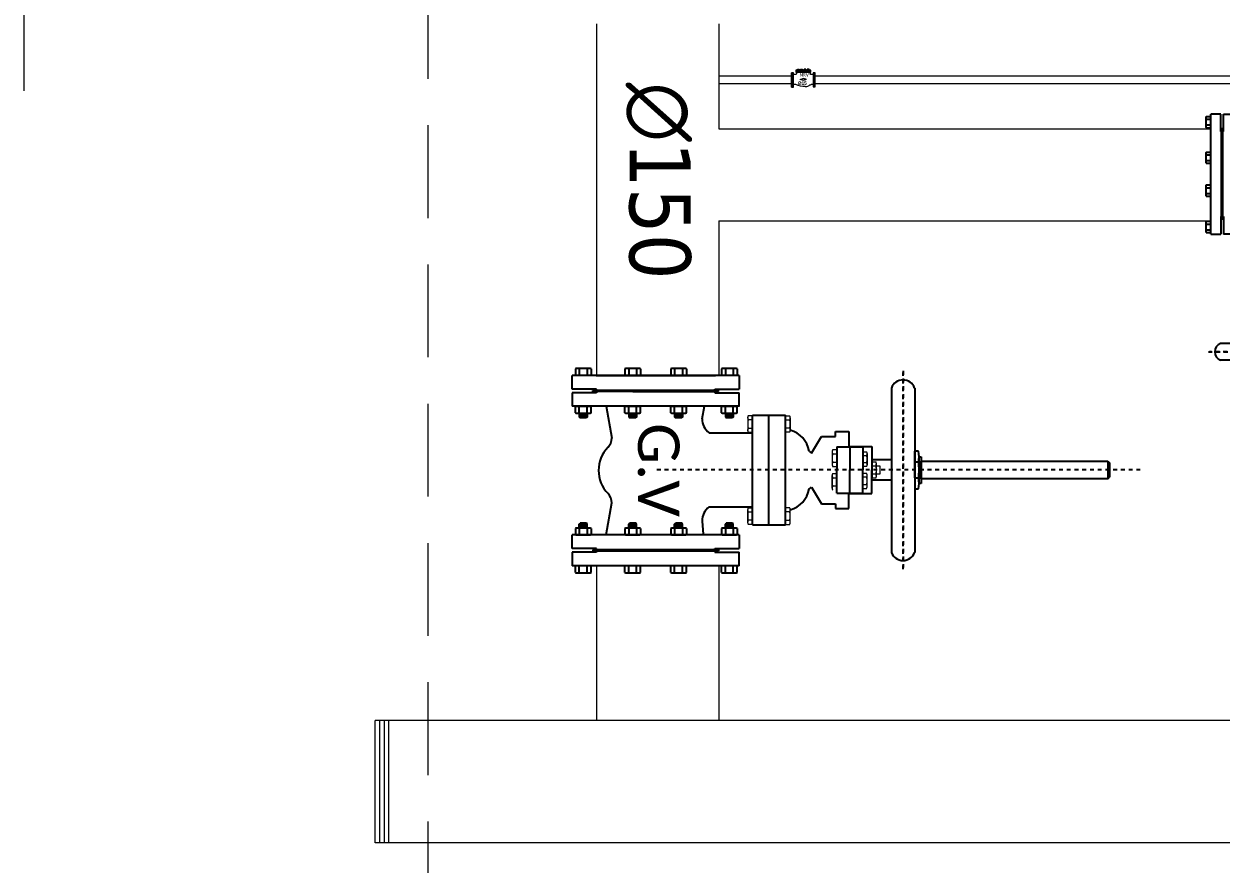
# Model space of a CAD drawing. Header units: inches. Extents: x -98933 to 1585249, y -3352739 to 192771.
# Drawn here: x 58073.62 to 58104.57, y 49908.04 to 49929.76 of the extents above; entities that cross this region are included whole.
import ezdxf

# ---------------------------------------------------------------- set-up
doc = ezdxf.new("R2010")
doc.units = ezdxf.units.IN
doc.header["$MEASUREMENT"] = 0
for name, pattern in [('CENTER2', [1.125, 0.75, -0.125, 0.125, -0.125]), ('CENTERX2', [4, 2.5, -0.5, 0.5, -0.5]), ('DASHED', [0.75, 0.5, -0.25]), ('HIDDEN', [0.375, 0.25, -0.125])]:
    doc.linetypes.add(name, pattern=pattern)
doc.layers.get('0').update_dxf_attribs({"lineweight": 0})
for name, color, linetype, lineweight in [('Diamention', 30, 'Continuous', 0), ('Hydrant Pipe', 1, 'Continuous', 25), ('Pipe 40 mm', 1, 'Continuous', 25), ('stair 2', 210, 'Continuous', 9), ('wall', 7, 'Continuous', 0)]:
    doc.layers.add(name, color=color, linetype=linetype, lineweight=lineweight)
for name, color, linetype in [('DIESEL_PUMP', 7, 'Continuous'), ('FIREFIGHTING', 241, 'Continuous'), ('flange', 33, 'Continuous'), ('OBJECT', 7, 'Continuous'), ('PUMP CETRE', 1, 'CENTERX2'), ('pump pipe', 241, 'Continuous')]:
    doc.layers.add(name, color=color, linetype=linetype)
doc.styles.add('small', font='calibri.ttf', dxfattribs={"height": 4})
doc.styles.get("Standard").update_dxf_attribs({"font": 'arialbd.ttf', "height": 24})

# ---------------------------------------------------------------- blocks, each defined once
blk = doc.blocks.new('Gate Valve')
at = {"color": 8, "linetype": 'DASHED', "ltscale": 25}
for p, q in [((19522.1, 12758.4, -133037224.9), (19533.3, 12758.4, -133037224.9)), ((19523.9, 12761.5, -133037224.9), (19531.5, 12761.5, -133037224.9)), ((19523.9, 12758.4, -133037224.9), (19523.9, 12761.5, -133037224.9)), ((19531.5, 12761.5, -133037224.9), (19531.5, 12758.4, -133037224.9)), ((19511.2, 12746.2, -133037224.9), (19511.2, 12749.7, -133037224.9)), ((19512.9, 12750.1, -133037224.9), (19523, 12750.1, -133037224.9)), ((19514.5, 12746.2, -133037224.9), (19514.5, 12749.7, -133037224.9)), ((19520.2, 12754.2, -133037224.9), (19520.2, 12758, -133037224.9)), ((19521.3, 12749.7, -133037224.9), (19521.3, 12746.2, -133037224.9)), ((19524, 12754.2, -133037224.9), (19524, 12758, -133037224.9)), ((19524.7, 12749.7, -133037224.9), (19524.7, 12746.2, -133037224.9)), ((19530.8, 12749.7, -133037224.9), (19530.8, 12746.2, -133037224.9)), ((19531.5, 12758, -133037224.9), (19531.5, 12754.2, -133037224.9)), ((19542.6, 12750.1, -133037224.9), (19532.5, 12750.1, -133037224.9)), ((19534.2, 12749.7, -133037224.9), (19534.2, 12746.2, -133037224.9)), ((19535.2, 12758, -133037224.9), (19535.2, 12754.2, -133037224.9)), ((19540.9, 12746.2, -133037224.9), (19540.9, 12749.7, -133037224.9)), ((19544.3, 12746.2, -133037224.9), (19544.3, 12749.7, -133037224.9)), ((19511.2, 12746.2, -133037224.9), (19524.7, 12746.2, -133037224.9)), ((19544.3, 12746.2, -133037224.9), (19530.8, 12746.2, -133037224.9)), ((19509.5, 12722.7, -133037224.9), (19509.5, 12718.9, -133037224.9)), ((19509.5, 12722.7, -133037224.9), (19524.5, 12722.7, -133037224.9)), ((19511.4, 12718.4, -133037224.9), (19522.6, 12718.4, -133037224.9)), ((19513.3, 12722.7, -133037224.9), (19513.3, 12718.9, -133037224.9)), ((19520.7, 12718.9, -133037224.9), (19520.7, 12722.7, -133037224.9)), ((19524.5, 12718.9, -133037224.9), (19524.5, 12722.7, -133037224.9)), ((19531, 12718.9, -133037224.9), (19531, 12722.7, -133037224.9)), ((19545.9, 12722.7, -133037224.9), (19531, 12722.7, -133037224.9)), ((19544.1, 12718.4, -133037224.9), (19532.8, 12718.4, -133037224.9)), ((19534.7, 12718.9, -133037224.9), (19534.7, 12722.7, -133037224.9)), ((19542.2, 12722.7, -133037224.9), (19542.2, 12718.9, -133037224.9)), ((19478.6, 12676.2, -133037224.9), (19478.6, 12680, -133037224.9)), ((19478.6, 12676.2, -133037224.9), (19493.6, 12676.2, -133037224.9)), ((19480.5, 12680.5, -133037224.9), (19491.7, 12680.5, -133037224.9)), ((19482.3, 12676.2, -133037224.9), (19482.3, 12680, -133037224.9)), ((19489.8, 12680, -133037224.9), (19489.8, 12676.2, -133037224.9)), ((19493.6, 12680, -133037224.9), (19493.6, 12676.2, -133037224.9)), ((19561.9, 12680, -133037224.9), (19561.9, 12676.2, -133037224.9)), ((19576.9, 12676.2, -133037224.9), (19561.9, 12676.2, -133037224.9)), ((19575, 12680.5, -133037224.9), (19563.8, 12680.5, -133037224.9)), ((19565.6, 12680, -133037224.9), (19565.6, 12676.2, -133037224.9)), ((19573.1, 12676.2, -133037224.9), (19573.1, 12680, -133037224.9)), ((19576.9, 12676.2, -133037224.9), (19576.9, 12680, -133037224.9)), ((19478.6, 12646.3, -133037224.9), (19493.6, 12646.3, -133037224.9)), ((19478.6, 12646.3, -133037224.9), (19478.6, 12642.5, -133037224.9)), ((19480.5, 12642, -133037224.9), (19491.7, 12642, -133037224.9)), ((19482.3, 12646.3, -133037224.9), (19482.3, 12642.5, -133037224.9)), ((19489.8, 12642.5, -133037224.9), (19489.8, 12646.3, -133037224.9)), ((19493.6, 12642.5, -133037224.9), (19493.6, 12646.3, -133037224.9)), ((19576.9, 12646.3, -133037224.9), (19561.9, 12646.3, -133037224.9)), ((19561.9, 12642.5, -133037224.9), (19561.9, 12646.3, -133037224.9)), ((19575, 12642, -133037224.9), (19563.8, 12642, -133037224.9)), ((19565.6, 12642.5, -133037224.9), (19565.6, 12646.3, -133037224.9)), ((19573.1, 12646.3, -133037224.9), (19573.1, 12642.5, -133037224.9)), ((19576.9, 12646.3, -133037224.9), (19576.9, 12642.5, -133037224.9))]:
    blk.add_line(p, q, dxfattribs=at)
for centre, radius, start, end in [((19522.1, 12754.5, -133037224.9), 3.92, 61.493, 118.507), ((19527.7, 12743.5, -133037224.9), 15, 75.5225, 104.4775), ((19533.3, 12754.5, -133037224.9), 3.92, 61.493, 118.507), ((19512.9, 12746.6, -133037224.9), 3.53, 61.493, 118.507), ((19517.9, 12736.6, -133037224.9), 13.5, 75.5225, 104.4775), ((19523, 12746.6, -133037224.9), 3.53, 61.493, 118.507), ((19532.5, 12746.6, -133037224.9), 3.53, 61.493, 118.507), ((19537.5, 12736.6, -133037224.9), 13.5, 75.5225, 104.4775), ((19542.6, 12746.6, -133037224.9), 3.53, 61.493, 118.507), ((19511.4, 12722.4, -133037224.9), 3.92, 241.493, 298.507), ((19517, 12733.4, -133037224.9), 15, 255.5225, 284.4775), ((19522.6, 12722.4, -133037224.9), 3.92, 241.493, 298.507), ((19532.8, 12722.4, -133037224.9), 3.92, 241.493, 298.507), ((19538.5, 12733.4, -133037224.9), 15, 255.5225, 284.4775), ((19544.1, 12722.4, -133037224.9), 3.92, 241.493, 298.507), ((19480.5, 12676.6, -133037224.9), 3.92, 61.493, 118.507), ((19486.1, 12665.5, -133037224.9), 15, 75.5225, 104.4775), ((19491.7, 12676.6, -133037224.9), 3.92, 61.493, 118.507), ((19563.8, 12676.6, -133037224.9), 3.92, 61.493, 118.507), ((19569.4, 12665.5, -133037224.9), 15, 75.5225, 104.4775), ((19575, 12676.6, -133037224.9), 3.92, 61.493, 118.507), ((19480.5, 12645.9, -133037224.9), 3.92, 241.493, 298.507), ((19486.1, 12657, -133037224.9), 15, 255.5225, 284.4775), ((19491.7, 12645.9, -133037224.9), 3.92, 241.493, 298.507), ((19563.8, 12645.9, -133037224.9), 3.92, 241.493, 298.507), ((19569.4, 12657, -133037224.9), 15, 255.5225, 284.4775), ((19575, 12645.9, -133037224.9), 3.92, 241.493, 298.507)]:
    blk.add_arc(centre, radius, start, end, dxfattribs=at)
at = {"layer": 'DIESEL_PUMP', "color": 201, "linetype": 'Continuous', "ltscale": 0.01}
for p, q in [((19519.7, 12967.8, -133037224.9), (19521.1, 12969.3, -133037224.9)), ((19519.7, 12967.8, -133037224.9), (19535.8, 12967.8, -133037224.9)), ((19519.7, 12799.1, -133037224.9), (19519.7, 12967.8, -133037224.9)), ((19521.1, 12969.3, -133037224.9), (19534.3, 12969.3, -133037224.9)), ((19535.8, 12967.8, -133037224.9), (19534.3, 12969.3, -133037224.9)), ((19535.8, 12967.8, -133037224.9), (19535.8, 12799.1, -133037224.9)), ((19453.6, 12793.1, -133037224.9), (19602.2, 12793.1, -133037224.9)), ((19510.6, 12796.6, -133037224.9), (19510.6, 12793.1, -133037224.9)), ((19520.7, 12793.1, -133037224.9), (19510.6, 12793.1, -133037224.9)), ((19515.7, 12797.1, -133037224.9), (19515.7, 12799.1, -133037224.9)), ((19515.7, 12799.1, -133037224.9), (19539.8, 12799.1, -133037224.9)), ((19520.7, 12797.1, -133037224.9), (19515.7, 12797.1, -133037224.9)), ((19539.8, 12797.1, -133037224.9), (19515.7, 12797.1, -133037224.9)), ((19535.8, 12799.1, -133037224.9), (19519.7, 12799.1, -133037224.9)), ((19534.8, 12797.1, -133037224.9), (19520.7, 12797.1, -133037224.9)), ((19520.7, 12796.6, -133037224.9), (19520.7, 12793.1, -133037224.9)), ((19534.8, 12793.1, -133037224.9), (19520.7, 12793.1, -133037224.9)), ((19539.8, 12797.1, -133037224.9), (19534.8, 12797.1, -133037224.9)), ((19534.8, 12793.1, -133037224.9), (19534.8, 12796.6, -133037224.9)), ((19534.8, 12793.1, -133037224.9), (19544.8, 12793.1, -133037224.9)), ((19539.8, 12799.1, -133037224.9), (19539.8, 12797.1, -133037224.9)), ((19544.8, 12793.1, -133037224.9), (19544.8, 12796.6, -133037224.9)), ((19453.6, 12772.1, -133037224.9), (19602.2, 12772.1, -133037224.9)), ((19518.5, 12772.1, -133037224.9), (19518.5, 12754.2, -133037224.9)), ((19537, 12772.1, -133037224.9), (19537, 12754.2, -133037224.9)), ((19506.4, 12733.4, -133037224.9), (19506.4, 12754.2, -133037224.9)), ((19506.4, 12754.2, -133037224.9), (19527.7, 12754.2, -133037224.9)), ((19520.2, 12754.2, -133037224.9), (19535.2, 12754.2, -133037224.9)), ((19549.1, 12754.2, -133037224.9), (19527.7, 12754.2, -133037224.9)), ((19549.1, 12733.4, -133037224.9), (19549.1, 12754.2, -133037224.9)), ((19506.9, 12746.2, -133037224.9), (19527.7, 12746.2, -133037224.9)), ((19506.9, 12722.7, -133037224.9), (19506.9, 12746.2, -133037224.9)), ((19506.9, 12746.2, -133037224.9), (19527.7, 12746.2, -133037224.9)), ((19506.9, 12746.2, -133037224.9), (19527.7, 12746.2, -133037224.9)), ((19548.6, 12746.2, -133037224.9), (19527.7, 12746.2, -133037224.9)), ((19548.6, 12722.7, -133037224.9), (19548.6, 12746.2, -133037224.9)), ((19493, 12733.4, -133037224.9), (19506.9, 12733.4, -133037224.9)), ((19493, 12721.6, -133037224.9), (19493, 12733.4, -133037224.9)), ((19506.9, 12734.5, -133037224.9), (19527.7, 12734.5, -133037224.9)), ((19506.9, 12734.5, -133037224.9), (19527.7, 12734.5, -133037224.9)), ((19506.9, 12734.5, -133037224.9), (19527.7, 12734.5, -133037224.9)), ((19506.9, 12734.5, -133037224.9), (19527.7, 12734.5, -133037224.9)), ((19548.6, 12734.5, -133037224.9), (19527.7, 12734.5, -133037224.9)), ((19548.6, 12734.5, -133037224.9), (19527.7, 12734.5, -133037224.9)), ((19562.5, 12733.4, -133037224.9), (19548.6, 12733.4, -133037224.9)), ((19562.5, 12721.6, -133037224.9), (19562.5, 12733.4, -133037224.9)), ((19497.3, 12721.6, -133037224.9), (19493, 12721.6, -133037224.9)), ((19497.3, 12708.8, -133037224.9), (19497.3, 12721.6, -133037224.9)), ((19506.9, 12722.7, -133037224.9), (19527.7, 12722.7, -133037224.9)), ((19506.9, 12722.7, -133037224.9), (19527.7, 12722.7, -133037224.9)), ((19548.6, 12722.7, -133037224.9), (19527.7, 12722.7, -133037224.9)), ((19558.2, 12721.6, -133037224.9), (19562.5, 12721.6, -133037224.9)), ((19558.2, 12708.8, -133037224.9), (19558.2, 12721.6, -133037224.9)), ((19512.4, 12699.7, -133037224.9), (19497.3, 12708.8, -133037224.9)), ((19543.1, 12699.7, -133037224.9), (19558.2, 12708.8, -133037224.9)), ((19510.6, 12697.6, -133037224.9), (19512.4, 12699.7, -133037224.9)), ((19544.9, 12697.6, -133037224.9), (19543.1, 12699.7, -133037224.9)), ((19478.1, 12646.3, -133037224.9), (19478.1, 12676.2, -133037224.9)), ((19577.3, 12676.2, -133037224.9), (19478.1, 12676.2, -133037224.9)), ((19577.3, 12646.3, -133037224.9), (19577.3, 12676.2, -133037224.9)), ((19577.3, 12661.3, -133037224.9), (19478.1, 12661.3, -133037224.9)), ((19577.3, 12646.3, -133037224.9), (19478.1, 12646.3, -133037224.9))]:
    blk.add_line(p, q, dxfattribs=at)
for centre, radius, start, end in [((19457.3, 12782.6, -133037224.9), 11.1, 109.5042, 250.4958), ((19515.7, 12771.8, -133037224.9), 25.3, 78.5364, 101.4636), ((19527.7, 12747.7, -133037224.9), 49.4, 81.7983, 98.2017), ((19539.8, 12771.8, -133037224.9), 25.3, 78.5364, 101.4636), ((19598.5, 12782.6, -133037224.9), 11.1, 289.5042, 70.4958), ((19514.9, 12673.8, -133037224.9), 24.2, 100.3578, 163.7896), ((19540.5, 12673.8, -133037224.9), 24.2, 16.2104, 79.6422)]:
    blk.add_arc(centre, radius, start, end, dxfattribs=at)
at = {"layer": 'FIREFIGHTING'}
blk.add_line((19442.3, 12510.5, -133037224.9), (19442.3, 12607.5, -133037224.9), dxfattribs=at)
at = {"layer": 'flange', "color": 8}
for p, q in [((19435.7, 12620, -133037224.9), (19435.7, 12630.7, -133037224.9)), ((19436.3, 12632.4, -133037224.9), (19442.3, 12632.4, -133037224.9)), ((19436.3, 12628.9, -133037224.9), (19442.3, 12628.9, -133037224.9)), ((19470.1, 12620, -133037224.9), (19470.1, 12630.7, -133037224.9)), ((19475.9, 12632.4, -133037224.9), (19470.7, 12632.4, -133037224.9)), ((19475.9, 12628.9, -133037224.9), (19470.7, 12628.9, -133037224.9)), ((19476.4, 12620, -133037224.9), (19476.4, 12630.7, -133037224.9)), ((19476.4, 12628.9, -133037224.9), (19480, 12628.9, -133037224.9)), ((19476.5, 12628.9, -133037224.9), (19476.5, 12621.8, -133037224.9)), ((19477.7, 12628.9, -133037224.9), (19477.7, 12621.8, -133037224.9)), ((19478.8, 12628.9, -133037224.9), (19478.8, 12621.8, -133037224.9)), ((19480, 12628.9, -133037224.9), (19480, 12621.8, -133037224.9)), ((19480, 12628.9, -133037224.9), (19480.6, 12628.2, -133037224.9)), ((19576.6, 12628.9, -133037224.9), (19575.9, 12628.2, -133037224.9)), ((19580.1, 12628.9, -133037224.9), (19576.6, 12628.9, -133037224.9)), ((19576.6, 12628.9, -133037224.9), (19576.6, 12621.8, -133037224.9)), ((19577.7, 12628.9, -133037224.9), (19577.7, 12621.8, -133037224.9)), ((19578.9, 12628.9, -133037224.9), (19578.9, 12621.8, -133037224.9)), ((19580, 12628.9, -133037224.9), (19580, 12621.8, -133037224.9)), ((19580.1, 12620, -133037224.9), (19580.1, 12630.7, -133037224.9)), ((19580.7, 12632.4, -133037224.9), (19585.9, 12632.4, -133037224.9)), ((19580.7, 12628.9, -133037224.9), (19585.9, 12628.9, -133037224.9)), ((19586.4, 12620, -133037224.9), (19586.4, 12630.7, -133037224.9)), ((19620.3, 12632.4, -133037224.9), (19614.3, 12632.4, -133037224.9)), ((19620.3, 12628.9, -133037224.9), (19614.3, 12628.9, -133037224.9)), ((19620.8, 12620, -133037224.9), (19620.8, 12630.7, -133037224.9)), ((19436.3, 12621.8, -133037224.9), (19442.3, 12621.8, -133037224.9)), ((19436.3, 12618.2, -133037224.9), (19442.3, 12618.2, -133037224.9)), ((19475.9, 12621.8, -133037224.9), (19470.7, 12621.8, -133037224.9)), ((19475.9, 12618.2, -133037224.9), (19470.7, 12618.2, -133037224.9)), ((19476.4, 12621.8, -133037224.9), (19480, 12621.8, -133037224.9)), ((19477.1, 12628.2, -133037224.9), (19477.1, 12622.4, -133037224.9)), ((19478.2, 12628.2, -133037224.9), (19478.2, 12622.4, -133037224.9)), ((19479.4, 12628.2, -133037224.9), (19479.4, 12622.4, -133037224.9)), ((19480, 12621.8, -133037224.9), (19480.6, 12622.4, -133037224.9)), ((19480.6, 12628.2, -133037224.9), (19480.6, 12622.4, -133037224.9)), ((19575.9, 12628.2, -133037224.9), (19575.9, 12622.4, -133037224.9)), ((19576.6, 12621.8, -133037224.9), (19575.9, 12622.4, -133037224.9)), ((19580.1, 12621.8, -133037224.9), (19576.6, 12621.8, -133037224.9)), ((19577.1, 12628.2, -133037224.9), (19577.1, 12622.4, -133037224.9)), ((19578.3, 12628.2, -133037224.9), (19578.3, 12622.4, -133037224.9)), ((19579.5, 12628.2, -133037224.9), (19579.5, 12622.4, -133037224.9)), ((19580.7, 12621.8, -133037224.9), (19585.9, 12621.8, -133037224.9)), ((19580.7, 12618.2, -133037224.9), (19585.9, 12618.2, -133037224.9)), ((19620.3, 12621.8, -133037224.9), (19614.3, 12621.8, -133037224.9)), ((19620.3, 12618.2, -133037224.9), (19614.3, 12618.2, -133037224.9)), ((19455.7, 12538, -133037224.9), (19455.7, 12615.6, -133037224.9)), ((19456.7, 12615.6, -133037224.9), (19455.7, 12615.6, -133037224.9)), ((19456.7, 12538, -133037224.9), (19456.7, 12615.6, -133037224.9)), ((19599.8, 12501.9, -133037224.9), (19599.8, 12615.6, -133037224.9)), ((19599.8, 12615.6, -133037224.9), (19600.9, 12615.6, -133037224.9)), ((19600.9, 12501.9, -133037224.9), (19600.9, 12615.6, -133037224.9)), ((19436.3, 12586.6, -133037224.9), (19442.3, 12586.6, -133037224.9)), ((19475.9, 12586.6, -133037224.9), (19470.7, 12586.6, -133037224.9)), ((19580.7, 12586.6, -133037224.9), (19585.9, 12586.6, -133037224.9)), ((19620.3, 12586.6, -133037224.9), (19614.3, 12586.6, -133037224.9)), ((19435.7, 12574.2, -133037224.9), (19435.7, 12584.8, -133037224.9)), ((19436.3, 12583, -133037224.9), (19442.3, 12583, -133037224.9)), ((19436.3, 12575.9, -133037224.9), (19442.3, 12575.9, -133037224.9)), ((19470.1, 12574.2, -133037224.9), (19470.1, 12584.8, -133037224.9)), ((19475.9, 12583, -133037224.9), (19470.7, 12583, -133037224.9)), ((19475.9, 12575.9, -133037224.9), (19470.7, 12575.9, -133037224.9)), ((19476.4, 12574.2, -133037224.9), (19476.4, 12584.8, -133037224.9)), ((19476.4, 12583, -133037224.9), (19480, 12583, -133037224.9)), ((19476.4, 12575.9, -133037224.9), (19480, 12575.9, -133037224.9)), ((19476.5, 12583, -133037224.9), (19476.5, 12575.9, -133037224.9)), ((19477.1, 12582.4, -133037224.9), (19477.1, 12576.6, -133037224.9)), ((19477.7, 12583, -133037224.9), (19477.7, 12575.9, -133037224.9)), ((19478.2, 12582.4, -133037224.9), (19478.2, 12576.6, -133037224.9)), ((19478.8, 12583, -133037224.9), (19478.8, 12575.9, -133037224.9)), ((19479.4, 12582.4, -133037224.9), (19479.4, 12576.6, -133037224.9)), ((19480, 12583, -133037224.9), (19480.6, 12582.4, -133037224.9)), ((19480, 12583, -133037224.9), (19480, 12575.9, -133037224.9)), ((19480, 12575.9, -133037224.9), (19480.6, 12576.6, -133037224.9)), ((19480.6, 12582.4, -133037224.9), (19480.6, 12576.6, -133037224.9)), ((19576.6, 12583, -133037224.9), (19575.9, 12582.4, -133037224.9)), ((19575.9, 12582.4, -133037224.9), (19575.9, 12576.6, -133037224.9)), ((19576.6, 12575.9, -133037224.9), (19575.9, 12576.6, -133037224.9)), ((19576.6, 12583, -133037224.9), (19576.6, 12575.9, -133037224.9)), ((19580.1, 12583, -133037224.9), (19576.6, 12583, -133037224.9)), ((19580.1, 12575.9, -133037224.9), (19576.6, 12575.9, -133037224.9)), ((19577.1, 12582.4, -133037224.9), (19577.1, 12576.6, -133037224.9)), ((19577.7, 12583, -133037224.9), (19577.7, 12575.9, -133037224.9)), ((19578.3, 12582.4, -133037224.9), (19578.3, 12576.6, -133037224.9)), ((19578.9, 12583, -133037224.9), (19578.9, 12575.9, -133037224.9)), ((19579.5, 12582.4, -133037224.9), (19579.5, 12576.6, -133037224.9)), ((19580, 12583, -133037224.9), (19580, 12575.9, -133037224.9)), ((19580.1, 12574.2, -133037224.9), (19580.1, 12584.8, -133037224.9)), ((19580.7, 12583, -133037224.9), (19585.9, 12583, -133037224.9)), ((19580.7, 12575.9, -133037224.9), (19585.9, 12575.9, -133037224.9)), ((19586.4, 12574.2, -133037224.9), (19586.4, 12584.8, -133037224.9)), ((19620.3, 12583, -133037224.9), (19614.3, 12583, -133037224.9)), ((19620.3, 12575.9, -133037224.9), (19614.3, 12575.9, -133037224.9)), ((19620.8, 12574.2, -133037224.9), (19620.8, 12584.8, -133037224.9)), ((19436.3, 12572.4, -133037224.9), (19442.3, 12572.4, -133037224.9)), ((19475.9, 12572.4, -133037224.9), (19470.7, 12572.4, -133037224.9)), ((19580.7, 12572.4, -133037224.9), (19585.9, 12572.4, -133037224.9)), ((19620.3, 12572.4, -133037224.9), (19614.3, 12572.4, -133037224.9)), ((19435.7, 12532.7, -133037224.9), (19435.7, 12543.3, -133037224.9)), ((19436.3, 12545.1, -133037224.9), (19442.3, 12545.1, -133037224.9)), ((19470.1, 12532.7, -133037224.9), (19470.1, 12543.3, -133037224.9)), ((19475.9, 12545.1, -133037224.9), (19470.7, 12545.1, -133037224.9)), ((19476.4, 12532.7, -133037224.9), (19476.4, 12543.3, -133037224.9)), ((19580.1, 12532.7, -133037224.9), (19580.1, 12543.3, -133037224.9)), ((19580.7, 12545.1, -133037224.9), (19585.9, 12545.1, -133037224.9)), ((19586.4, 12532.7, -133037224.9), (19586.4, 12543.3, -133037224.9)), ((19620.3, 12545.1, -133037224.9), (19614.3, 12545.1, -133037224.9)), ((19620.8, 12532.7, -133037224.9), (19620.8, 12543.3, -133037224.9)), ((19436.3, 12541.5, -133037224.9), (19442.3, 12541.5, -133037224.9)), ((19436.3, 12534.4, -133037224.9), (19442.3, 12534.4, -133037224.9)), ((19475.9, 12541.5, -133037224.9), (19470.7, 12541.5, -133037224.9)), ((19475.9, 12534.4, -133037224.9), (19470.7, 12534.4, -133037224.9)), ((19476.4, 12541.5, -133037224.9), (19480, 12541.5, -133037224.9)), ((19476.4, 12534.4, -133037224.9), (19480, 12534.4, -133037224.9)), ((19476.5, 12541.5, -133037224.9), (19476.5, 12534.4, -133037224.9)), ((19477.1, 12540.9, -133037224.9), (19477.1, 12535.1, -133037224.9)), ((19477.7, 12541.5, -133037224.9), (19477.7, 12534.4, -133037224.9)), ((19478.2, 12540.9, -133037224.9), (19478.2, 12535.1, -133037224.9)), ((19478.8, 12541.5, -133037224.9), (19478.8, 12534.4, -133037224.9)), ((19479.4, 12540.9, -133037224.9), (19479.4, 12535.1, -133037224.9)), ((19480, 12541.5, -133037224.9), (19480.6, 12540.9, -133037224.9)), ((19480, 12541.5, -133037224.9), (19480, 12534.4, -133037224.9)), ((19480, 12534.4, -133037224.9), (19480.6, 12535.1, -133037224.9)), ((19480.6, 12540.9, -133037224.9), (19480.6, 12535.1, -133037224.9)), ((19576.6, 12541.5, -133037224.9), (19575.9, 12540.9, -133037224.9)), ((19575.9, 12540.9, -133037224.9), (19575.9, 12535.1, -133037224.9)), ((19576.6, 12534.4, -133037224.9), (19575.9, 12535.1, -133037224.9)), ((19576.6, 12541.5, -133037224.9), (19576.6, 12534.4, -133037224.9)), ((19580.1, 12541.5, -133037224.9), (19576.6, 12541.5, -133037224.9)), ((19580.1, 12534.4, -133037224.9), (19576.6, 12534.4, -133037224.9)), ((19577.1, 12540.9, -133037224.9), (19577.1, 12535.1, -133037224.9)), ((19577.7, 12541.5, -133037224.9), (19577.7, 12534.4, -133037224.9)), ((19578.3, 12540.9, -133037224.9), (19578.3, 12535.1, -133037224.9)), ((19578.9, 12541.5, -133037224.9), (19578.9, 12534.4, -133037224.9)), ((19579.5, 12540.9, -133037224.9), (19579.5, 12535.1, -133037224.9)), ((19580, 12541.5, -133037224.9), (19580, 12534.4, -133037224.9)), ((19580.7, 12541.5, -133037224.9), (19585.9, 12541.5, -133037224.9)), ((19580.7, 12534.4, -133037224.9), (19585.9, 12534.4, -133037224.9)), ((19620.3, 12541.5, -133037224.9), (19614.3, 12541.5, -133037224.9)), ((19620.3, 12534.4, -133037224.9), (19614.3, 12534.4, -133037224.9)), ((19436.3, 12530.9, -133037224.9), (19442.3, 12530.9, -133037224.9)), ((19475.9, 12530.9, -133037224.9), (19470.7, 12530.9, -133037224.9)), ((19580.7, 12530.9, -133037224.9), (19585.9, 12530.9, -133037224.9)), ((19620.3, 12530.9, -133037224.9), (19614.3, 12530.9, -133037224.9)), ((19435.7, 12487.9, -133037224.9), (19435.7, 12498.6, -133037224.9)), ((19436.3, 12500.3, -133037224.9), (19442.3, 12500.3, -133037224.9)), ((19456.7, 12501.9, -133037224.9), (19455.7, 12501.9, -133037224.9)), ((19470.1, 12487.9, -133037224.9), (19470.1, 12498.6, -133037224.9)), ((19475.9, 12500.3, -133037224.9), (19470.7, 12500.3, -133037224.9)), ((19476.4, 12487.9, -133037224.9), (19476.4, 12498.6, -133037224.9)), ((19580.1, 12487.9, -133037224.9), (19580.1, 12498.6, -133037224.9)), ((19580.7, 12500.3, -133037224.9), (19585.9, 12500.3, -133037224.9)), ((19586.4, 12487.9, -133037224.9), (19586.4, 12498.6, -133037224.9)), ((19599.8, 12501.9, -133037224.9), (19600.9, 12501.9, -133037224.9)), ((19620.3, 12500.3, -133037224.9), (19614.3, 12500.3, -133037224.9)), ((19620.8, 12487.9, -133037224.9), (19620.8, 12498.6, -133037224.9)), ((19436.3, 12496.8, -133037224.9), (19442.3, 12496.8, -133037224.9)), ((19436.3, 12489.7, -133037224.9), (19442.3, 12489.7, -133037224.9)), ((19475.9, 12496.8, -133037224.9), (19470.7, 12496.8, -133037224.9)), ((19475.9, 12489.7, -133037224.9), (19470.7, 12489.7, -133037224.9)), ((19476.4, 12496.8, -133037224.9), (19480, 12496.8, -133037224.9)), ((19476.4, 12489.7, -133037224.9), (19480, 12489.7, -133037224.9)), ((19476.5, 12496.8, -133037224.9), (19476.5, 12489.7, -133037224.9)), ((19477.1, 12496.1, -133037224.9), (19477.1, 12490.4, -133037224.9)), ((19477.7, 12496.8, -133037224.9), (19477.7, 12489.7, -133037224.9)), ((19478.2, 12496.1, -133037224.9), (19478.2, 12490.4, -133037224.9)), ((19478.8, 12496.8, -133037224.9), (19478.8, 12489.7, -133037224.9)), ((19479.4, 12496.1, -133037224.9), (19479.4, 12490.4, -133037224.9)), ((19480, 12496.8, -133037224.9), (19480.6, 12496.1, -133037224.9)), ((19480, 12496.8, -133037224.9), (19480, 12489.7, -133037224.9)), ((19480, 12489.7, -133037224.9), (19480.6, 12490.4, -133037224.9)), ((19480.6, 12496.1, -133037224.9), (19480.6, 12490.4, -133037224.9)), ((19576.6, 12496.8, -133037224.9), (19575.9, 12496.1, -133037224.9)), ((19575.9, 12496.1, -133037224.9), (19575.9, 12490.4, -133037224.9)), ((19576.6, 12489.7, -133037224.9), (19575.9, 12490.4, -133037224.9)), ((19576.6, 12496.8, -133037224.9), (19576.6, 12489.7, -133037224.9)), ((19580.1, 12496.8, -133037224.9), (19576.6, 12496.8, -133037224.9)), ((19580.1, 12489.7, -133037224.9), (19576.6, 12489.7, -133037224.9)), ((19577.1, 12496.1, -133037224.9), (19577.1, 12490.4, -133037224.9)), ((19577.7, 12496.8, -133037224.9), (19577.7, 12489.7, -133037224.9)), ((19578.3, 12496.1, -133037224.9), (19578.3, 12490.4, -133037224.9)), ((19578.9, 12496.8, -133037224.9), (19578.9, 12489.7, -133037224.9)), ((19579.5, 12496.1, -133037224.9), (19579.5, 12490.4, -133037224.9)), ((19580, 12496.8, -133037224.9), (19580, 12489.7, -133037224.9)), ((19580.7, 12496.8, -133037224.9), (19585.9, 12496.8, -133037224.9)), ((19580.7, 12489.7, -133037224.9), (19585.9, 12489.7, -133037224.9)), ((19620.3, 12496.8, -133037224.9), (19614.3, 12496.8, -133037224.9)), ((19620.3, 12489.7, -133037224.9), (19614.3, 12489.7, -133037224.9)), ((19436.3, 12486.2, -133037224.9), (19442.3, 12486.2, -133037224.9)), ((19475.9, 12486.2, -133037224.9), (19470.7, 12486.2, -133037224.9)), ((19580.7, 12486.2, -133037224.9), (19585.9, 12486.2, -133037224.9)), ((19620.3, 12486.2, -133037224.9), (19614.3, 12486.2, -133037224.9))]:
    blk.add_line(p, q, dxfattribs=at)
at = {"layer": 'flange', "color": 33}
for p, q in [((19442.3, 12634.2, -133037224.9), (19442.3, 12483.3, -133037224.9)), ((19442.3, 12634.2, -133037224.9), (19442.3, 12483.3, -133037224.9)), ((19442.3, 12634.2, -133037224.9), (19454.6, 12634.2, -133037224.9)), ((19442.3, 12634.2, -133037224.9), (19442.3, 12483.6, -133037224.9)), ((19454.6, 12612.3, -133037224.9), (19454.6, 12634.2, -133037224.9)), ((19470.3, 12634.2, -133037224.9), (19457.8, 12634.2, -133037224.9)), ((19457.8, 12612.3, -133037224.9), (19457.8, 12634.2, -133037224.9)), ((19470.1, 12634.2, -133037224.9), (19470.1, 12483.3, -133037224.9)), ((19586.2, 12634.2, -133037224.9), (19598.7, 12634.2, -133037224.9)), ((19586.4, 12634.2, -133037224.9), (19586.4, 12483.3, -133037224.9)), ((19598.7, 12612.3, -133037224.9), (19598.7, 12634.2, -133037224.9)), ((19614.4, 12634.2, -133037224.9), (19601.9, 12634.2, -133037224.9)), ((19601.9, 12612.3, -133037224.9), (19601.9, 12634.2, -133037224.9)), ((19614.3, 12634.2, -133037224.9), (19614.3, 12483.3, -133037224.9)), ((19442.3, 12505.1, -133037224.9), (19442.3, 12612.9, -133037224.9)), ((19442.3, 12504.8, -133037224.9), (19442.3, 12612.6, -133037224.9)), ((19455.7, 12612.3, -133037224.9), (19454.6, 12612.3, -133037224.9)), ((19455.7, 12612.3, -133037224.9), (19455.7, 12505.2, -133037224.9)), ((19456.7, 12612.3, -133037224.9), (19456.7, 12505.2, -133037224.9)), ((19456.7, 12612.3, -133037224.9), (19456.7, 12505.2, -133037224.9)), ((19456.7, 12612.3, -133037224.9), (19457.8, 12612.3, -133037224.9)), ((19599.8, 12612.3, -133037224.9), (19598.7, 12612.3, -133037224.9)), ((19599.8, 12612.3, -133037224.9), (19599.8, 12505.2, -133037224.9)), ((19599.8, 12612.3, -133037224.9), (19599.8, 12505.2, -133037224.9)), ((19600.9, 12612.3, -133037224.9), (19600.9, 12505.2, -133037224.9)), ((19600.9, 12612.3, -133037224.9), (19601.9, 12612.3, -133037224.9)), ((19455.7, 12505.2, -133037224.9), (19454.6, 12505.2, -133037224.9)), ((19454.6, 12505.2, -133037224.9), (19454.6, 12483.3, -133037224.9)), ((19456.7, 12505.2, -133037224.9), (19457.8, 12505.2, -133037224.9)), ((19457.8, 12505.2, -133037224.9), (19457.8, 12483.3, -133037224.9)), ((19598.7, 12505.2, -133037224.9), (19598.7, 12483.3, -133037224.9)), ((19599.8, 12505.2, -133037224.9), (19598.7, 12505.2, -133037224.9)), ((19600.9, 12505.2, -133037224.9), (19601.9, 12505.2, -133037224.9)), ((19601.9, 12505.2, -133037224.9), (19601.9, 12483.3, -133037224.9)), ((19454.6, 12483.3, -133037224.9), (19442.3, 12483.3, -133037224.9)), ((19457.8, 12483.3, -133037224.9), (19470.1, 12483.3, -133037224.9)), ((19598.7, 12483.3, -133037224.9), (19586.4, 12483.3, -133037224.9)), ((19601.9, 12483.3, -133037224.9), (19614.3, 12483.3, -133037224.9))]:
    blk.add_line(p, q, dxfattribs=at)
at = {"layer": 'flange'}
blk.add_line((19442.3, 12513.9, -133037224.9), (19442.3, 12604.1, -133037224.9), dxfattribs=at)
at = {"layer": 'flange', "color": 8}
for centre, radius, start, end in [((19439, 12630.7, -133037224.9), 3.23, 146.6799, 213.3199), ((19447.9, 12625.3, -133037224.9), 12.1, 162.9802, 197.0196), ((19473.4, 12630.7, -133037224.9), 3.23, 146.6799, 213.3199), ((19482.2, 12625.3, -133037224.9), 12.1, 162.9802, 197.0196), ((19473.2, 12630.7, -133037224.9), 3.23, 326.6799, 33.3199), ((19464.3, 12625.3, -133037224.9), 12.1, 342.9802, 17.0196), ((19583.4, 12630.7, -133037224.9), 3.23, 146.6801, 213.3201), ((19592.2, 12625.3, -133037224.9), 12.1, 162.9804, 197.0198), ((19583.2, 12630.7, -133037224.9), 3.23, 326.6801, 33.3201), ((19574.3, 12625.3, -133037224.9), 12.1, 342.9804, 17.0198), ((19617.6, 12630.7, -133037224.9), 3.23, 326.6801, 33.3201), ((19608.7, 12625.3, -133037224.9), 12.1, 342.9804, 17.0198), ((19439, 12620, -133037224.9), 3.23, 146.6799, 213.3199), ((19473.4, 12620, -133037224.9), 3.23, 146.6799, 213.3199), ((19473.2, 12620, -133037224.9), 3.23, 326.6799, 33.3199), ((19583.4, 12620, -133037224.9), 3.23, 146.6801, 213.3201), ((19583.2, 12620, -133037224.9), 3.23, 326.6801, 33.3201), ((19617.6, 12620, -133037224.9), 3.23, 326.6801, 33.3201), ((19439, 12584.8, -133037224.9), 3.23, 146.6799, 213.3199), ((19473.4, 12584.8, -133037224.9), 3.23, 146.6799, 213.3199), ((19473.2, 12584.8, -133037224.9), 3.23, 326.6799, 33.3199), ((19583.4, 12584.8, -133037224.9), 3.23, 146.6801, 213.3201), ((19583.2, 12584.8, -133037224.9), 3.23, 326.6801, 33.3201), ((19617.6, 12584.8, -133037224.9), 3.23, 326.6801, 33.3201), ((19447.9, 12579.5, -133037224.9), 12.1, 162.9802, 197.0196), ((19439, 12574.2, -133037224.9), 3.23, 146.6799, 213.3199), ((19482.2, 12579.5, -133037224.9), 12.1, 162.9802, 197.0196), ((19473.4, 12574.2, -133037224.9), 3.23, 146.6799, 213.3199), ((19464.3, 12579.5, -133037224.9), 12.1, 342.9802, 17.0196), ((19473.2, 12574.2, -133037224.9), 3.23, 326.6799, 33.3199), ((19592.2, 12579.5, -133037224.9), 12.1, 162.9804, 197.0198), ((19583.4, 12574.2, -133037224.9), 3.23, 146.6801, 213.3201), ((19574.3, 12579.5, -133037224.9), 12.1, 342.9804, 17.0198), ((19583.2, 12574.2, -133037224.9), 3.23, 326.6801, 33.3201), ((19608.7, 12579.5, -133037224.9), 12.1, 342.9804, 17.0198), ((19617.6, 12574.2, -133037224.9), 3.23, 326.6801, 33.3201), ((19439, 12543.3, -133037224.9), 3.23, 146.6799, 213.3199), ((19473.4, 12543.3, -133037224.9), 3.23, 146.6799, 213.3199), ((19473.2, 12543.3, -133037224.9), 3.23, 326.6799, 33.3199), ((19583.4, 12543.3, -133037224.9), 3.23, 146.6801, 213.3201), ((19583.2, 12543.3, -133037224.9), 3.23, 326.6801, 33.3201), ((19617.6, 12543.3, -133037224.9), 3.23, 326.6801, 33.3201), ((19447.9, 12538, -133037224.9), 12.1, 162.9802, 197.0196), ((19439, 12532.7, -133037224.9), 3.23, 146.6799, 213.3199), ((19482.2, 12538, -133037224.9), 12.1, 162.9802, 197.0196), ((19473.4, 12532.7, -133037224.9), 3.23, 146.6799, 213.3199), ((19464.3, 12538, -133037224.9), 12.1, 342.9802, 17.0196), ((19473.2, 12532.7, -133037224.9), 3.23, 326.6799, 33.3199), ((19592.2, 12538, -133037224.9), 12.1, 162.9804, 197.0198), ((19583.4, 12532.7, -133037224.9), 3.23, 146.6801, 213.3201), ((19574.3, 12538, -133037224.9), 12.1, 342.9804, 17.0198), ((19583.2, 12532.7, -133037224.9), 3.23, 326.6801, 33.3201), ((19608.7, 12538, -133037224.9), 12.1, 342.9804, 17.0198), ((19617.6, 12532.7, -133037224.9), 3.23, 326.6799, 33.3199), ((19617.6, 12532.7, -133037224.9), 3.23, 326.6801, 33.3201), ((19439, 12498.6, -133037224.9), 3.23, 146.6799, 213.3199), ((19473.4, 12498.6, -133037224.9), 3.23, 146.6799, 213.3199), ((19473.2, 12498.6, -133037224.9), 3.23, 326.6799, 33.3199), ((19583.4, 12498.6, -133037224.9), 3.23, 146.6801, 213.3201), ((19583.2, 12498.6, -133037224.9), 3.23, 326.6801, 33.3201), ((19617.6, 12498.6, -133037224.9), 3.23, 326.6801, 33.3201), ((19447.9, 12493.3, -133037224.9), 12.1, 162.9802, 197.0196), ((19439, 12487.9, -133037224.9), 3.23, 146.6799, 213.3199), ((19482.2, 12493.3, -133037224.9), 12.1, 162.9802, 197.0196), ((19473.4, 12487.9, -133037224.9), 3.23, 146.6799, 213.3199), ((19464.3, 12493.3, -133037224.9), 12.1, 342.9802, 17.0196), ((19473.2, 12487.9, -133037224.9), 3.23, 326.6799, 33.3199), ((19592.2, 12493.3, -133037224.9), 12.1, 162.9804, 197.0198), ((19583.4, 12487.9, -133037224.9), 3.23, 146.6801, 213.3201), ((19574.3, 12493.3, -133037224.9), 12.1, 342.9804, 17.0198), ((19583.2, 12487.9, -133037224.9), 3.23, 326.6801, 33.3201), ((19608.7, 12493.3, -133037224.9), 12.1, 342.9804, 17.0198), ((19617.6, 12487.9, -133037224.9), 3.23, 326.6801, 33.3201)]:
    blk.add_arc(centre, radius, start, end, dxfattribs=at)
at = {"layer": 'OBJECT'}
blk.add_line((19442.3, 12606.8, -133037224.9), (19442.3, 12511.1, -133037224.9), dxfattribs=at)
at = {"layer": 'PUMP CETRE', "color": 8, "linetype": 'CENTER2'}
blk.add_line((19527.7, 12997.2, -133037224.9), (19527.7, 12558.1, -133037224.9), dxfattribs=at)
at = {"layer": 'PUMP CETRE', "color": 1, "linetype": 'CENTER2'}
for p, q in [((19438, 12782.6, -133037224.9), (19616, 12782.6, -133037224.9)), ((19617.5, 12782.6, -133037224.9), (19439.5, 12782.6, -133037224.9))]:
    blk.add_line(p, q, dxfattribs=at)
at = {"layer": 'pump pipe', "linetype": 'Continuous'}
for p, q in [((19494, 12607.1, -133037224.9), (19494, 12646.3, -133037224.9)), ((19561.1, 12607.1, -133037224.9), (19561.1, 12646.3, -133037224.9)), ((19481.3, 12600.7, -133037224.9), (19469.9, 12603, -133037224.9)), ((19573.9, 12600.7, -133037224.9), (19585.7, 12601.7, -133037224.9)), ((19470.1, 12514, -133037224.9), (19498.8, 12519, -133037224.9)), ((19586.4, 12514, -133037224.9), (19557.5, 12519, -133037224.9))]:
    blk.add_line(p, q, dxfattribs=at)
for centre, radius, start, end in [((19481.3, 12616.7, -133037224.9), 16, 270, 322.9032), ((19573.9, 12616.7, -133037224.9), 16, 217.0968, 270), ((19498.8, 12507.1, -133037224.9), 12, 45.5847, 90), ((19528.1, 12537, -133037224.9), 29.9, 225.5847, 314.4153), ((19557.5, 12507.1, -133037224.9), 12, 90, 134.4153)]:
    blk.add_arc(centre, radius, start, end, dxfattribs=at)
at = {"layer": 'wall', "linetype": 'Continuous', "ltscale": 5000}
for p, q in [((19455.7, 12501.9, -133037224.9), (19455.7, 12505.2, -133037224.9)), ((19456.7, 12501.9, -133037224.9), (19456.7, 12505.2, -133037224.9))]:
    blk.add_line(p, q, dxfattribs=at)
blk = doc.blocks.new('RFF')
at = {"color": 96, "lineweight": 5}
for p, q in [((-221463.398, 148448.443, 893361.882), (-221463.472, 148448.443, 893361.882)), ((-221463.472, 148447.866, 893361.882), (-221463.472, 148448.443, 893361.882)), ((-221463.472, 148448.443, 893361.882), (-221463.472, 148447.866, 893361.882)), ((-221463.435, 148447.866, 893361.882), (-221463.435, 148448.443, 893361.882)), ((-221463.398, 148447.866, 893361.882), (-221463.398, 148448.443, 893361.882)), ((-221463.398, 148447.866, 893361.882), (-221463.398, 148448.443, 893361.882)), ((-221463.311, 148448.373, 893361.882), (-221463.398, 148448.373, 893361.882)), ((-221463.305, 148448.547, 893361.882), (-221463.305, 148448.463, 893361.882)), ((-221462.698, 148448.547, 893361.882), (-221463.305, 148448.547, 893361.882)), ((-221462.698, 148448.506, 893361.882), (-221463.305, 148448.506, 893361.882)), ((-221463.305, 148448.463, 893361.882), (-221462.698, 148448.463, 893361.882)), ((-221463.274, 148448.463, 893361.882), (-221463.274, 148448.41, 893361.882)), ((-221463.241, 148448.547, 893361.882), (-221463.241, 148448.586, 893361.882)), ((-221463.241, 148448.586, 893361.882), (-221463.168, 148448.586, 893361.882)), ((-221463.168, 148448.547, 893361.882), (-221463.241, 148448.547, 893361.882)), ((-221463.204, 148448.586, 893361.882), (-221463.204, 148448.547, 893361.882)), ((-221463.168, 148448.586, 893361.882), (-221463.168, 148448.547, 893361.882)), ((-221463.109, 148448.547, 893361.882), (-221463.109, 148448.586, 893361.882)), ((-221463.109, 148448.586, 893361.882), (-221463.036, 148448.586, 893361.882)), ((-221463.036, 148448.547, 893361.882), (-221463.109, 148448.547, 893361.882)), ((-221463.072, 148448.586, 893361.882), (-221463.072, 148448.547, 893361.882)), ((-221463.036, 148448.586, 893361.882), (-221463.036, 148448.547, 893361.882)), ((-221462.97, 148448.586, 893361.882), (-221462.97, 148448.547, 893361.882)), ((-221462.897, 148448.586, 893361.882), (-221462.97, 148448.586, 893361.882)), ((-221462.97, 148448.547, 893361.882), (-221462.897, 148448.547, 893361.882)), ((-221462.933, 148448.586, 893361.882), (-221462.933, 148448.547, 893361.882)), ((-221462.897, 148448.547, 893361.882), (-221462.897, 148448.586, 893361.882)), ((-221462.838, 148448.586, 893361.882), (-221462.838, 148448.547, 893361.882)), ((-221462.765, 148448.586, 893361.882), (-221462.838, 148448.586, 893361.882)), ((-221462.838, 148448.547, 893361.882), (-221462.765, 148448.547, 893361.882)), ((-221462.801, 148448.586, 893361.882), (-221462.801, 148448.547, 893361.882)), ((-221462.765, 148448.547, 893361.882), (-221462.765, 148448.586, 893361.882)), ((-221462.728, 148448.463, 893361.882), (-221462.728, 148448.41, 893361.882)), ((-221462.698, 148448.463, 893361.882), (-221462.698, 148448.547, 893361.882)), ((-221462.618, 148448.373, 893361.882), (-221462.691, 148448.373, 893361.882)), ((-221462.598, 148448.373, 893361.882), (-221462.691, 148448.373, 893361.882)), ((-221462.524, 148448.448, 893361.882), (-221462.598, 148448.448, 893361.882)), ((-221462.598, 148448.448, 893361.882), (-221462.598, 148447.871, 893361.882)), ((-221462.561, 148447.871, 893361.882), (-221462.561, 148448.448, 893361.882)), ((-221462.524, 148447.871, 893361.882), (-221462.524, 148448.448, 893361.882)), ((-221463.472, 148447.866, 893361.882), (-221463.398, 148447.866, 893361.882)), ((-221463.305, 148447.964, 893361.882), (-221463.398, 148447.964, 893361.882)), ((-221462.598, 148447.964, 893361.882), (-221462.688, 148447.964, 893361.882)), ((-221462.618, 148447.964, 893361.882), (-221462.625, 148447.964, 893361.882)), ((-221462.598, 148447.871, 893361.882), (-221462.524, 148447.871, 893361.882))]:
    blk.add_line(p, q, dxfattribs=at)
at = {"color": 7, "lineweight": 5}
for p, q in [((-221463.125, 148448.178, 893361.882), (-221462.985, 148448.23, 893361.882)), ((-221462.985, 148448.127, 893361.882), (-221463.125, 148448.178, 893361.882)), ((-221462.985, 148448.23, 893361.882), (-221462.985, 148448.195, 893361.882)), ((-221462.985, 148448.195, 893361.882), (-221462.9, 148448.195, 893361.882)), ((-221462.985, 148448.161, 893361.882), (-221462.985, 148448.127, 893361.882)), ((-221462.9, 148448.161, 893361.882), (-221462.985, 148448.161, 893361.882)), ((-221462.9, 148448.195, 893361.882), (-221462.9, 148448.161, 893361.882))]:
    blk.add_line(p, q, dxfattribs=at)
at = {"color": 96, "lineweight": 5, "extrusion": (0, 0, -1)}
for centre, major_axis, start_param, end_param in [((-221463.311, 148448.41, 893361.882), (-0.0263, 0.0263), 2.356194, 3.926991), ((-221462.691, 148448.41, 893361.882), (-0.0263, 0.0263), 3.926991, 5.497787), ((-221462.958, 148448.741, 893361.882), (-0.602, 0.602), 3.888853, 4.347419)]:
    blk.add_ellipse(centre, major_axis=major_axis, ratio=1, start_param=start_param, end_param=end_param, dxfattribs=at)
at = {"color": 96, "lineweight": 5}
blk.add_open_spline([(-221462.925, 148447.891, 893361.882), (-221462.898, 148447.89, 893361.882), (-221462.846, 148447.892, 893361.882), (-221462.775, 148447.923, 893361.882), (-221462.736, 148447.952, 893361.882), (-221462.704, 148447.96, 893361.882), (-221462.688, 148447.964, 893361.882)], degree=3, knots=[0.2123372, 0.2123372, 0.2123372, 0.2123372, 0.2383393, 0.2920744, 0.3187805, 0.3460085, 0.3460085, 0.3460085, 0.3460085], dxfattribs=at)
at = {"layer": 'Diamention', "linetype": 'HIDDEN', "lineweight": 5, "ltscale": 15}
blk.add_line((-221478.168, 148755.701, 893361.882), (-221478.168, 148371.204, 893361.882), dxfattribs=at)
at = {"layer": 'FIREFIGHTING', "color": 1, "lineweight": 5, "ltscale": 5}
for p, q in [((-221471.352, 148450.416, 893361.882), (-221471.352, 148436.273, 893361.882)), ((-221466.408, 148450.416, 893361.882), (-221466.408, 148446.174, 893361.882)), ((-221466.408, 148442.466, 893361.882), (-221466.408, 148436.273, 893361.882)), ((-221471.352, 148428.565, 893361.882), (-221471.352, 148422.285, 893361.882)), ((-221466.408, 148428.565, 893361.882), (-221466.408, 148422.285, 893361.882))]:
    blk.add_line(p, q, dxfattribs=at)
at = {"layer": 'FIREFIGHTING', "color": 3, "lineweight": 5, "ltscale": 5}
for p, q in [((-221480.298, 148417.34, 893361.882), (-221480.298, 148422.285, 893361.882)), ((-221480.113, 148417.34, 893361.882), (-221480.113, 148422.285, 893361.882)), ((-221479.927, 148417.34, 893361.882), (-221479.927, 148422.285, 893361.882)), ((-221479.742, 148417.34, 893361.882), (-221479.742, 148422.285, 893361.882))]:
    blk.add_line(p, q, dxfattribs=at)
at = {"layer": 'FIREFIGHTING', "color": 5, "lineweight": 5, "ltscale": 5, "elevation": 893361.882}
for points in [[(-221466.412, 148448.315), (-221463.472, 148448.315)], [(-221462.524, 148448.315), (-221422.484, 148448.315), (-221422.484, 148446.152), (-221422.484, 148402.674), (-221385.643, 148402.674), (-221385.643, 148400.472)], [(-221466.412, 148448.006), (-221463.472, 148448.006)], [(-221462.524, 148448.006), (-221422.793, 148448.006), (-221422.793, 148446.152), (-221422.793, 148402.365), (-221385.952, 148402.365), (-221385.952, 148400.472)]]:
    blk.add_lwpolyline(points, dxfattribs=at)
at = {"layer": 'Hydrant Pipe', "color": 1, "lineweight": 5}
for p, q in [((-221466.412, 148446.174, 893361.882), (-221446.528, 148446.174, 893361.882)), ((-221466.412, 148442.466, 893361.882), (-221446.528, 148442.466, 893361.882)), ((-221473.097, 148422.285, -642417.484), (-221480.298, 148422.285, 893361.882)), ((-221413.653, 148422.285, -642417.484), (-221473.097, 148422.285, -642417.484)), ((-221473.097, 148417.34, -642417.484), (-221480.298, 148417.34, 893361.882)), ((-221448.646, 148417.34, -642417.484), (-221473.097, 148417.34, -642417.484)), ((-221444.563, 148417.34, -642417.484), (-221448.646, 148417.34, -642417.484))]:
    blk.add_line(p, q, dxfattribs=at)
at = {"layer": 'Pipe 40 mm', "color": 0, "lineweight": 5, "elevation": 4589712.929}
blk.add_lwpolyline([(-221491.179, 148463.458), (-221494.49, 148461.795), (-221494.49, 148447.714)], dxfattribs=at)
at = {"layer": 'stair 2', "color": 4, "lineweight": -2}
for p, xscale, yscale, zscale, rotation in [((-220817.641, 148847.018, 5158897.04), 0.03206271894875011, 0.03206271894678914, 0.03206271899854422, 180), ((-222029.834, 149304.499, 6834732.35), 0.04465953483620777, 0.04465953483347637, 0.04465953490556501, 270)]:
    blk.add_blockref('Gate Valve', p, dxfattribs=dict(at, xscale=xscale, yscale=yscale, zscale=zscale, rotation=rotation))
at = {"color": 0, "lineweight": 5, "style": 'small'}
blk.add_text('NRV', height=0.1371, dxfattribs=at).set_placement((-221463.152, 148448.293, 893360.482))
at = {"color": 0, "lineweight": 5}
blk.add_text('%%C15', height=0.1371, dxfattribs=at).set_placement((-221463.223, 148447.956, 893360.482))
at = {"color": 1, "lineweight": 5, "ltscale": 200, "insert": (-221468.004, 148434.292, 893361.882), "char_height": 1.6751, "width": 4.56376, "attachment_point": 1, "rotation": 270, "style": 'small'}
blk.add_mtext('{\\C0;G.V}', dxfattribs=at)
at = {"layer": 'Pipe 40 mm', "color": 1, "lineweight": 5, "insert": (-221467.546, 148448.049, 893361.882), "char_height": 2.47229, "width": 15.34044, "attachment_point": 1, "rotation": 270}
blk.add_mtext('{\\fSwis721 LtCn BT|b0|i0|c0|p34;\\C30;∅\\fTahoma|b0|i0|c0|p34;150}', dxfattribs=at)

msp = doc.modelspace()

# ---------------------------------------------------------------- block references
at = {"lineweight": -2, "xscale": 0.6399999999994179, "yscale": 0.6399999999994179, "zscale": 0.639999999984866}
msp.add_blockref('RFF', (199830.092, -45078.511, -483662.736), dxfattribs=at)

doc.saveas('drawing.dxf')
